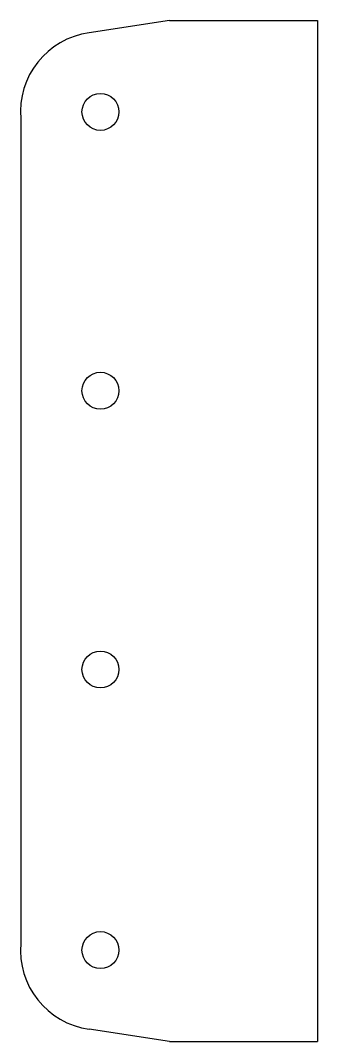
# Model space of a CAD drawing. Extents: x 39 to 184, y 4 to 502.
import ezdxf

# ---------------------------------------------------------------- set-up
doc = ezdxf.new("R2010")
doc.units = 0
doc.layers.get('0').update_dxf_attribs({"linetype": 'CONTINUOUS'})

msp = doc.modelspace()

# ---------------------------------------------------------------- linework, layer by layer
for p, q in [((111.7, 501.71), (72.63, 495.72)), ((111.7, 501.71), (183.88, 501.71)), ((183.88, 501.71), (183.88, 3.97)), ((39.23, 453.67), (39.23, 52.01)), ((111.7, 3.97), (72.63, 9.95)), ((111.7, 3.97), (183.88, 3.97))]:
    msp.add_line(p, q)
for centre in [(78.08, 457.11), (78.08, 321.22), (78.08, 185.34), (78.08, 48.57)]:
    msp.add_circle(centre, 9)
for centre, start, end in [((78.08, 457.11), 98.0338, 185.0528), ((78.08, 48.57), 174.9472, 261.9662)]:
    msp.add_arc(centre, 39, start, end)

doc.saveas('drawing.dxf')
